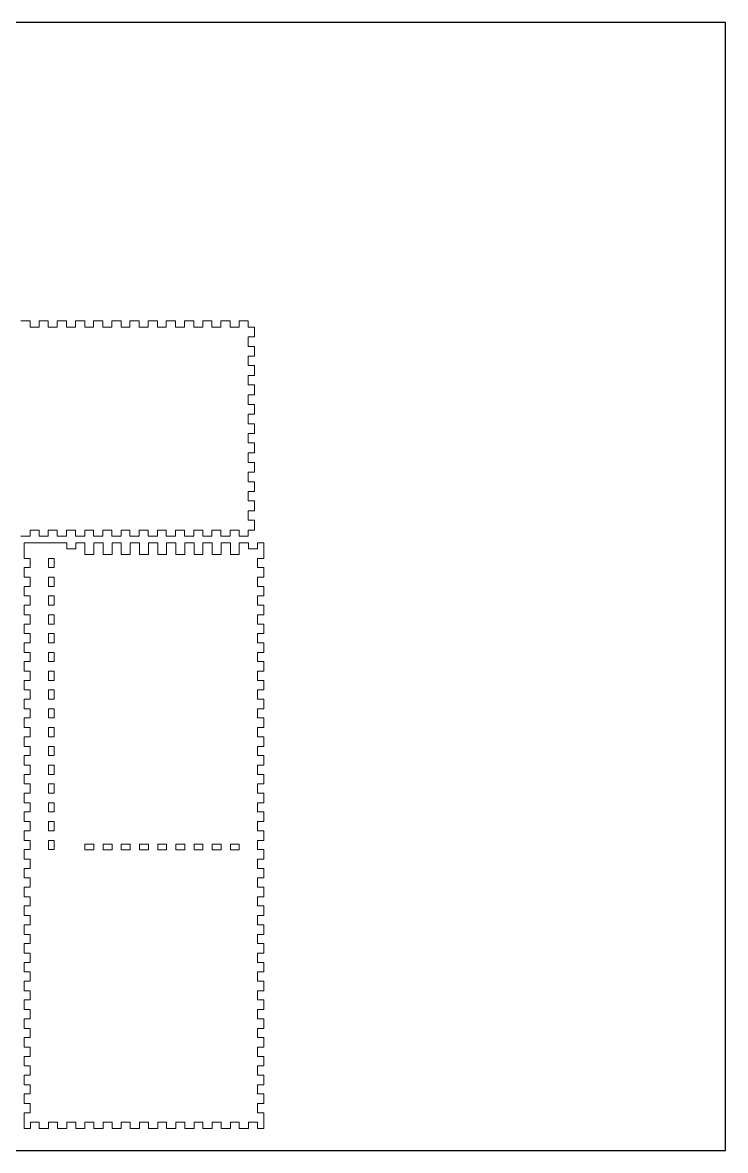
# Model space of a CAD drawing. Header units: millimetres. Extents: x 0 to 1500, y 0 to 1200.
# Drawn here: x 752 to 1500, y 0 to 1200 of the extents above; entities that cross this region are included whole.
import ezdxf

# ---------------------------------------------------------------- set-up
doc = ezdxf.new("R2010")
doc.units = ezdxf.units.MM
doc.layers.get('0').update_dxf_attribs({"true_color": 0xffffff})
doc.layers.add('cut', color=1, linetype='Continuous', lineweight=20, true_color=0xff0000)

msp = doc.modelspace()

# ---------------------------------------------------------------- linework, layer by layer
for p, q in [((1500, 1200), (0, 1200)), ((1500, 0), (1500, 1200)), ((0, 0), (1500, 0))]:
    msp.add_line(p, q)
at = {"layer": 'cut'}
for p, q in [((749.9, 882.5), (759.8, 882.5)), ((759.8, 882.5), (759.8, 876)), ((759.8, 876), (769.3, 876)), ((769.3, 876), (769.3, 882.5)), ((769.3, 882.5), (779.1, 882.5)), ((779.1, 882.5), (779.1, 876)), ((779.1, 876), (788.6, 876)), ((788.6, 876), (788.6, 882.5)), ((788.6, 882.5), (798.5, 882.5)), ((798.5, 882.5), (798.5, 876)), ((798.5, 876), (808, 876)), ((808, 876), (808, 882.5)), ((808, 882.5), (817.9, 882.5)), ((817.9, 882.5), (817.9, 876)), ((817.9, 876), (827.3, 876)), ((827.3, 876), (827.3, 882.5)), ((827.3, 882.5), (837.2, 882.5)), ((837.2, 882.5), (837.2, 876)), ((837.2, 876), (846.7, 876)), ((846.7, 876), (846.7, 882.5)), ((846.7, 882.5), (856.6, 882.5)), ((856.6, 882.5), (856.6, 876)), ((856.6, 876), (866.1, 876)), ((866.1, 876), (866.1, 882.5)), ((866.1, 882.5), (875.9, 882.5)), ((875.9, 882.5), (875.9, 876)), ((875.9, 876), (885.4, 876)), ((885.4, 876), (885.4, 882.5)), ((885.4, 882.5), (895.3, 882.5)), ((895.3, 882.5), (895.3, 876)), ((895.3, 876), (904.8, 876)), ((904.8, 876), (904.8, 882.5)), ((904.8, 882.5), (914.7, 882.5)), ((914.7, 882.5), (914.7, 876)), ((914.7, 876), (924.1, 876)), ((924.1, 876), (924.1, 882.5)), ((924.1, 882.5), (934, 882.5)), ((934, 882.5), (934, 876)), ((934, 876), (943.5, 876)), ((943.5, 876), (943.5, 882.5)), ((943.5, 882.5), (953.4, 882.5)), ((953.4, 882.5), (953.4, 876)), ((953.4, 876), (962.9, 876)), ((962.9, 876), (962.9, 882.5)), ((962.9, 882.5), (972.7, 882.5)), ((972.7, 882.5), (972.7, 876)), ((972.7, 876), (982.2, 876)), ((982.2, 876), (982.2, 882.5)), ((982.2, 882.5), (992.1, 882.5)), ((992.1, 882.5), (992.1, 876)), ((992.1, 876), (998.5, 876)), ((998.5, 876), (998.5, 865.6)), ((992, 855.5), (992, 865.6)), ((992, 865.6), (998.5, 865.6)), ((998.5, 855.5), (992, 855.5)), ((998.5, 845), (998.5, 855.5)), ((992, 835), (992, 845)), ((992, 845), (998.5, 845)), ((998.5, 835), (992, 835)), ((998.5, 824.5), (998.5, 835)), ((992, 814.4), (992, 824.5)), ((992, 824.5), (998.5, 824.5)), ((998.5, 814.4), (992, 814.4)), ((998.5, 803.9), (998.5, 814.4)), ((992, 793.8), (992, 803.9)), ((992, 803.9), (998.5, 803.9)), ((998.5, 793.8), (992, 793.8)), ((998.5, 783.3), (998.5, 793.8)), ((992, 773.2), (992, 783.3)), ((992, 783.3), (998.5, 783.3)), ((998.5, 773.2), (992, 773.2)), ((998.5, 762.8), (998.5, 773.2)), ((992, 752.7), (992, 762.8)), ((992, 762.8), (998.5, 762.8)), ((998.5, 752.7), (992, 752.7)), ((998.5, 742.2), (998.5, 752.7)), ((992, 732.1), (992, 742.2)), ((992, 742.2), (998.5, 742.2)), ((998.5, 732.1), (992, 732.1)), ((998.5, 721.6), (998.5, 732.1)), ((992, 711.5), (992, 721.6)), ((992, 721.6), (998.5, 721.6)), ((998.5, 711.5), (992, 711.5)), ((998.5, 701), (998.5, 711.5)), ((992, 691), (992, 701)), ((992, 701), (998.5, 701)), ((998.5, 691), (992, 691)), ((998.5, 680.5), (998.5, 691)), ((992, 670.4), (992, 680.5)), ((992, 680.5), (998.5, 680.5)), ((759.8, 653.5), (759.8, 660)), ((759.8, 660), (769.3, 660)), ((769.3, 660), (769.3, 653.5)), ((779.1, 653.5), (779.1, 660)), ((779.1, 660), (788.6, 660)), ((788.6, 660), (788.6, 653.5)), ((798.5, 653.5), (798.5, 660)), ((798.5, 660), (808, 660)), ((808, 660), (808, 653.5)), ((817.9, 653.5), (817.9, 660)), ((817.9, 660), (827.3, 660)), ((827.3, 660), (827.3, 653.5)), ((837.2, 653.5), (837.2, 660)), ((837.2, 660), (846.7, 660)), ((846.7, 660), (846.7, 653.5)), ((856.6, 653.5), (856.6, 660)), ((856.6, 660), (866.1, 660)), ((866.1, 660), (866.1, 653.5)), ((875.9, 653.5), (875.9, 660)), ((875.9, 660), (885.4, 660)), ((885.4, 660), (885.4, 653.5)), ((895.3, 653.5), (895.3, 660)), ((895.3, 660), (904.8, 660)), ((904.8, 660), (904.8, 653.5)), ((914.7, 653.5), (914.7, 660)), ((914.7, 660), (924.1, 660)), ((924.1, 660), (924.1, 653.5)), ((934, 653.5), (934, 660)), ((934, 660), (943.5, 660)), ((943.5, 660), (943.5, 653.5)), ((953.4, 653.5), (953.4, 660)), ((953.4, 660), (962.9, 660)), ((962.9, 660), (962.9, 653.5)), ((972.7, 653.5), (972.7, 660)), ((972.7, 660), (982.2, 660)), ((982.2, 660), (982.2, 653.5)), ((998.5, 670.4), (992, 670.4)), ((992.1, 653.5), (992.1, 660)), ((992.1, 660), (998.5, 660)), ((998.5, 660), (998.5, 670.4)), ((749.9, 653.5), (759.8, 653.5)), ((769.3, 653.5), (779.1, 653.5)), ((788.6, 653.5), (798.5, 653.5)), ((808, 653.5), (817.9, 653.5)), ((827.3, 653.5), (837.2, 653.5)), ((846.7, 653.5), (856.6, 653.5)), ((866.1, 653.5), (875.9, 653.5)), ((885.4, 653.5), (895.3, 653.5)), ((904.8, 653.5), (914.7, 653.5)), ((924.1, 653.5), (934, 653.5)), ((943.5, 653.5), (953.4, 653.5)), ((962.9, 653.5), (972.7, 653.5)), ((982.2, 653.5), (992.1, 653.5)), ((753.5, 629.9), (753.5, 646.5)), ((753.5, 646.5), (798.8, 646.5)), ((798.8, 640), (798.8, 646.5)), ((808.3, 640), (798.8, 640)), ((818.2, 646.5), (808.3, 646.5)), ((808.3, 646.5), (808.3, 640)), ((818.2, 634), (818.2, 646.5)), ((837.5, 646.5), (827.7, 646.5)), ((827.7, 646.5), (827.7, 634)), ((837.5, 634), (837.5, 646.5)), ((856.9, 646.5), (847, 646.5)), ((847, 646.5), (847, 634)), ((856.9, 634), (856.9, 646.5)), ((876.3, 646.5), (866.4, 646.5)), ((866.4, 646.5), (866.4, 634)), ((876.3, 634), (876.3, 646.5)), ((895.6, 646.5), (885.7, 646.5)), ((885.7, 646.5), (885.7, 634)), ((895.6, 634), (895.6, 646.5)), ((915, 646.5), (905.1, 646.5)), ((905.1, 646.5), (905.1, 634)), ((915, 634), (915, 646.5)), ((934.3, 646.5), (924.5, 646.5)), ((924.5, 646.5), (924.5, 634)), ((934.3, 634), (934.3, 646.5)), ((953.7, 646.5), (943.8, 646.5)), ((943.8, 646.5), (943.8, 634)), ((953.7, 634), (953.7, 646.5)), ((973.1, 646.5), (963.2, 646.5)), ((963.2, 646.5), (963.2, 634)), ((973.1, 634), (973.1, 646.5)), ((992.4, 646.5), (982.5, 646.5)), ((982.5, 646.5), (982.5, 634)), ((992.4, 640), (992.4, 646.5)), ((1001.9, 640), (992.4, 640)), ((1008.5, 646.5), (1001.9, 646.5)), ((1001.9, 646.5), (1001.9, 640)), ((1008.5, 629.9), (1008.5, 646.5)), ((760, 629.9), (753.5, 629.9)), ((760, 620.1), (760, 629.9)), ((779.3, 620.1), (779.3, 629.9)), ((785.3, 629.9), (779.3, 629.9)), ((785.3, 620.1), (785.3, 629.9)), ((827.7, 634), (818.2, 634)), ((847, 634), (837.5, 634)), ((866.4, 634), (856.9, 634)), ((885.7, 634), (876.3, 634)), ((905.1, 634), (895.6, 634)), ((924.5, 634), (915, 634)), ((943.8, 634), (934.3, 634)), ((963.2, 634), (953.7, 634)), ((982.5, 634), (973.1, 634)), ((1002, 620.1), (1002, 629.9)), ((1002, 629.9), (1008.5, 629.9)), ((753.5, 609.9), (753.5, 620.1)), ((753.5, 620.1), (760, 620.1)), ((779.3, 620.1), (785.3, 620.1)), ((1008.5, 620.1), (1002, 620.1)), ((1008.5, 609.9), (1008.5, 620.1)), ((760, 609.9), (753.5, 609.9)), ((753.5, 589.9), (753.5, 600.1)), ((753.5, 600.1), (760, 600.1)), ((760, 600.1), (760, 609.9)), ((779.3, 600.1), (779.3, 609.9)), ((785.3, 609.9), (779.3, 609.9)), ((779.3, 600.1), (785.3, 600.1)), ((785.3, 600.1), (785.3, 609.9)), ((1002, 600.1), (1002, 609.9)), ((1002, 609.9), (1008.5, 609.9)), ((1008.5, 600.1), (1002, 600.1)), ((1008.5, 589.9), (1008.5, 600.1)), ((760, 589.9), (753.5, 589.9)), ((760, 580.1), (760, 589.9)), ((779.3, 580.1), (779.3, 589.9)), ((785.3, 589.9), (779.3, 589.9)), ((785.3, 580.1), (785.3, 589.9)), ((1002, 580.1), (1002, 589.9)), ((1002, 589.9), (1008.5, 589.9)), ((753.5, 569.9), (753.5, 580.1)), ((753.5, 580.1), (760, 580.1)), ((779.3, 580.1), (785.3, 580.1)), ((1008.5, 580.1), (1002, 580.1)), ((1008.5, 569.9), (1008.5, 580.1)), ((760, 569.9), (753.5, 569.9)), ((760, 560.1), (760, 569.9)), ((779.3, 560.1), (779.3, 569.9)), ((785.3, 569.9), (779.3, 569.9)), ((785.3, 560.1), (785.3, 569.9)), ((1002, 560.1), (1002, 569.9)), ((1002, 569.9), (1008.5, 569.9)), ((753.5, 549.9), (753.5, 560.1)), ((753.5, 560.1), (760, 560.1)), ((779.3, 560.1), (785.3, 560.1)), ((1008.5, 560.1), (1002, 560.1)), ((1008.5, 549.9), (1008.5, 560.1)), ((760, 549.9), (753.5, 549.9)), ((753.5, 529.9), (753.5, 540.1)), ((753.5, 540.1), (760, 540.1)), ((760, 540.1), (760, 549.9)), ((779.3, 540.1), (779.3, 549.9)), ((785.3, 549.9), (779.3, 549.9)), ((779.3, 540.1), (785.3, 540.1)), ((785.3, 540.1), (785.3, 549.9)), ((1002, 540.1), (1002, 549.9)), ((1002, 549.9), (1008.5, 549.9)), ((1008.5, 540.1), (1002, 540.1)), ((1008.5, 529.9), (1008.5, 540.1)), ((760, 529.9), (753.5, 529.9)), ((760, 520.1), (760, 529.9)), ((779.3, 520.1), (779.3, 529.9)), ((785.3, 529.9), (779.3, 529.9)), ((785.3, 520.1), (785.3, 529.9)), ((1002, 520.1), (1002, 529.9)), ((1002, 529.9), (1008.5, 529.9)), ((753.5, 509.9), (753.5, 520.1)), ((753.5, 520.1), (760, 520.1)), ((779.3, 520.1), (785.3, 520.1)), ((1008.5, 520.1), (1002, 520.1)), ((1008.5, 509.9), (1008.5, 520.1)), ((760, 509.9), (753.5, 509.9)), ((760, 500.1), (760, 509.9)), ((779.3, 500.1), (779.3, 509.9)), ((785.3, 509.9), (779.3, 509.9)), ((785.3, 500.1), (785.3, 509.9)), ((1002, 500.1), (1002, 509.9)), ((1002, 509.9), (1008.5, 509.9)), ((753.5, 489.9), (753.5, 500.1)), ((753.5, 500.1), (760, 500.1)), ((779.3, 500.1), (785.3, 500.1)), ((1008.5, 500.1), (1002, 500.1)), ((1008.5, 489.9), (1008.5, 500.1)), ((760, 489.9), (753.5, 489.9)), ((753.5, 469.9), (753.5, 480.1)), ((753.5, 480.1), (760, 480.1)), ((760, 480.1), (760, 489.9)), ((779.3, 480.1), (779.3, 489.9)), ((785.3, 489.9), (779.3, 489.9)), ((779.3, 480.1), (785.3, 480.1)), ((785.3, 480.1), (785.3, 489.9)), ((1002, 480.1), (1002, 489.9)), ((1002, 489.9), (1008.5, 489.9)), ((1008.5, 480.1), (1002, 480.1)), ((1008.5, 469.9), (1008.5, 480.1)), ((760, 469.9), (753.5, 469.9)), ((760, 460.1), (760, 469.9)), ((779.3, 460.1), (779.3, 469.9)), ((785.3, 469.9), (779.3, 469.9)), ((785.3, 460.1), (785.3, 469.9)), ((1002, 460.1), (1002, 469.9)), ((1002, 469.9), (1008.5, 469.9)), ((753.5, 449.9), (753.5, 460.1)), ((753.5, 460.1), (760, 460.1)), ((779.3, 460.1), (785.3, 460.1)), ((1008.5, 460.1), (1002, 460.1)), ((1008.5, 449.9), (1008.5, 460.1)), ((760, 449.9), (753.5, 449.9)), ((760, 440.1), (760, 449.9)), ((779.3, 440.1), (779.3, 449.9)), ((785.3, 449.9), (779.3, 449.9)), ((785.3, 440.1), (785.3, 449.9)), ((1002, 440.1), (1002, 449.9)), ((1002, 449.9), (1008.5, 449.9)), ((753.5, 429.9), (753.5, 440.1)), ((753.5, 440.1), (760, 440.1)), ((779.3, 440.1), (785.3, 440.1)), ((1008.5, 440.1), (1002, 440.1)), ((1008.5, 429.9), (1008.5, 440.1)), ((760, 429.9), (753.5, 429.9)), ((753.5, 409.9), (753.5, 420.1)), ((753.5, 420.1), (760, 420.1)), ((760, 420.1), (760, 429.9)), ((779.3, 420.1), (779.3, 429.9)), ((785.3, 429.9), (779.3, 429.9)), ((779.3, 420.1), (785.3, 420.1)), ((785.3, 420.1), (785.3, 429.9)), ((1002, 420.1), (1002, 429.9)), ((1002, 429.9), (1008.5, 429.9)), ((1008.5, 420.1), (1002, 420.1)), ((1008.5, 409.9), (1008.5, 420.1)), ((760, 409.9), (753.5, 409.9)), ((760, 400.1), (760, 409.9)), ((779.3, 400.1), (779.3, 409.9)), ((785.3, 409.9), (779.3, 409.9)), ((785.3, 400.1), (785.3, 409.9)), ((1002, 400.1), (1002, 409.9)), ((1002, 409.9), (1008.5, 409.9)), ((753.5, 389.9), (753.5, 400.1)), ((753.5, 400.1), (760, 400.1)), ((779.3, 400.1), (785.3, 400.1)), ((1008.5, 400.1), (1002, 400.1)), ((1008.5, 389.9), (1008.5, 400.1)), ((760, 389.9), (753.5, 389.9)), ((760, 380.1), (760, 389.9)), ((779.3, 380.1), (779.3, 389.9)), ((785.3, 389.9), (779.3, 389.9)), ((785.3, 380.1), (785.3, 389.9)), ((1002, 380.1), (1002, 389.9)), ((1002, 389.9), (1008.5, 389.9)), ((753.5, 369.9), (753.5, 380.1)), ((753.5, 380.1), (760, 380.1)), ((779.3, 380.1), (785.3, 380.1)), ((1008.5, 380.1), (1002, 380.1)), ((1008.5, 369.9), (1008.5, 380.1)), ((760, 369.9), (753.5, 369.9)), ((753.5, 349.9), (753.5, 360.1)), ((753.5, 360.1), (760, 360.1)), ((760, 360.1), (760, 369.9)), ((779.3, 360.1), (779.3, 369.9)), ((785.3, 369.9), (779.3, 369.9)), ((779.3, 360.1), (785.3, 360.1)), ((785.3, 360.1), (785.3, 369.9)), ((1002, 360.1), (1002, 369.9)), ((1002, 369.9), (1008.5, 369.9)), ((1008.5, 360.1), (1002, 360.1)), ((1008.5, 349.9), (1008.5, 360.1)), ((760, 349.9), (753.5, 349.9)), ((760, 340.1), (760, 349.9)), ((779.3, 340.1), (779.3, 349.9)), ((785.3, 349.9), (779.3, 349.9)), ((785.3, 340.1), (785.3, 349.9)), ((1002, 340.1), (1002, 349.9)), ((1002, 349.9), (1008.5, 349.9)), ((753.5, 329.9), (753.5, 340.1)), ((753.5, 340.1), (760, 340.1)), ((779.3, 340.1), (785.3, 340.1)), ((1008.5, 340.1), (1002, 340.1)), ((1008.5, 329.9), (1008.5, 340.1)), ((760, 329.9), (753.5, 329.9)), ((760, 320.1), (760, 329.9)), ((779.3, 320.1), (779.3, 329.9)), ((785.3, 329.9), (779.3, 329.9)), ((785.3, 320.1), (785.3, 329.9)), ((827.7, 326), (818.2, 326)), ((818.2, 320), (818.2, 326)), ((827.7, 326), (827.7, 320)), ((847, 326), (837.5, 326)), ((837.5, 320), (837.5, 326)), ((847, 326), (847, 320)), ((866.4, 326), (856.9, 326)), ((856.9, 320), (856.9, 326)), ((866.4, 326), (866.4, 320)), ((885.7, 326), (876.3, 326)), ((876.3, 320), (876.3, 326)), ((885.7, 326), (885.7, 320)), ((905.1, 326), (895.6, 326)), ((895.6, 320), (895.6, 326)), ((905.1, 326), (905.1, 320)), ((924.5, 326), (915, 326)), ((915, 320), (915, 326)), ((924.5, 326), (924.5, 320)), ((943.8, 326), (934.3, 326)), ((934.3, 320), (934.3, 326)), ((943.8, 326), (943.8, 320)), ((963.2, 326), (953.7, 326)), ((953.7, 320), (953.7, 326)), ((963.2, 326), (963.2, 320)), ((982.5, 326), (973.1, 326)), ((973.1, 320), (973.1, 326)), ((982.5, 326), (982.5, 320)), ((1002, 320.1), (1002, 329.9)), ((1002, 329.9), (1008.5, 329.9)), ((753.5, 309.9), (753.5, 320.1)), ((753.5, 320.1), (760, 320.1)), ((779.3, 320.1), (785.3, 320.1)), ((827.7, 320), (818.2, 320)), ((847, 320), (837.5, 320)), ((866.4, 320), (856.9, 320)), ((885.7, 320), (876.3, 320)), ((905.1, 320), (895.6, 320)), ((924.5, 320), (915, 320)), ((943.8, 320), (934.3, 320)), ((963.2, 320), (953.7, 320)), ((982.5, 320), (973.1, 320)), ((1008.5, 320.1), (1002, 320.1)), ((1008.5, 309.9), (1008.5, 320.1)), ((760, 309.9), (753.5, 309.9)), ((753.5, 289.9), (753.5, 300.1)), ((753.5, 300.1), (760, 300.1)), ((760, 300.1), (760, 309.9)), ((1002, 300.1), (1002, 309.9)), ((1002, 309.9), (1008.5, 309.9)), ((1008.5, 300.1), (1002, 300.1)), ((1008.5, 289.9), (1008.5, 300.1)), ((760, 289.9), (753.5, 289.9)), ((760, 280.1), (760, 289.9)), ((1002, 280.1), (1002, 289.9)), ((1002, 289.9), (1008.5, 289.9)), ((753.5, 269.9), (753.5, 280.1)), ((753.5, 280.1), (760, 280.1)), ((1008.5, 280.1), (1002, 280.1)), ((1008.5, 269.9), (1008.5, 280.1)), ((760, 269.9), (753.5, 269.9)), ((760, 260.1), (760, 269.9)), ((1002, 260.1), (1002, 269.9)), ((1002, 269.9), (1008.5, 269.9)), ((753.5, 249.9), (753.5, 260.1)), ((753.5, 260.1), (760, 260.1)), ((1008.5, 260.1), (1002, 260.1)), ((1008.5, 249.9), (1008.5, 260.1)), ((760, 249.9), (753.5, 249.9)), ((753.5, 229.9), (753.5, 240.1)), ((753.5, 240.1), (760, 240.1)), ((760, 240.1), (760, 249.9)), ((1002, 240.1), (1002, 249.9)), ((1002, 249.9), (1008.5, 249.9)), ((1008.5, 240.1), (1002, 240.1)), ((1008.5, 229.9), (1008.5, 240.1)), ((760, 229.9), (753.5, 229.9)), ((760, 220.1), (760, 229.9)), ((1002, 220.1), (1002, 229.9)), ((1002, 229.9), (1008.5, 229.9)), ((753.5, 209.9), (753.5, 220.1)), ((753.5, 220.1), (760, 220.1)), ((1008.5, 220.1), (1002, 220.1)), ((1008.5, 209.9), (1008.5, 220.1)), ((760, 209.9), (753.5, 209.9)), ((760, 200.1), (760, 209.9)), ((1002, 200.1), (1002, 209.9)), ((1002, 209.9), (1008.5, 209.9)), ((753.5, 189.9), (753.5, 200.1)), ((753.5, 200.1), (760, 200.1)), ((1008.5, 200.1), (1002, 200.1)), ((1008.5, 189.9), (1008.5, 200.1)), ((760, 189.9), (753.5, 189.9)), ((753.5, 169.9), (753.5, 180.1)), ((753.5, 180.1), (760, 180.1)), ((760, 180.1), (760, 189.9)), ((1002, 180.1), (1002, 189.9)), ((1002, 189.9), (1008.5, 189.9)), ((1008.5, 180.1), (1002, 180.1)), ((1008.5, 169.9), (1008.5, 180.1)), ((760, 169.9), (753.5, 169.9)), ((760, 160.1), (760, 169.9)), ((1002, 160.1), (1002, 169.9)), ((1002, 169.9), (1008.5, 169.9)), ((753.5, 149.9), (753.5, 160.1)), ((753.5, 160.1), (760, 160.1)), ((1008.5, 160.1), (1002, 160.1)), ((1008.5, 149.9), (1008.5, 160.1)), ((760, 149.9), (753.5, 149.9)), ((760, 140.1), (760, 149.9)), ((1002, 140.1), (1002, 149.9)), ((1002, 149.9), (1008.5, 149.9)), ((753.5, 129.9), (753.5, 140.1)), ((753.5, 140.1), (760, 140.1)), ((1008.5, 140.1), (1002, 140.1)), ((1008.5, 129.9), (1008.5, 140.1)), ((760, 129.9), (753.5, 129.9)), ((753.5, 109.9), (753.5, 120.1)), ((753.5, 120.1), (760, 120.1)), ((760, 120.1), (760, 129.9)), ((1002, 120.1), (1002, 129.9)), ((1002, 129.9), (1008.5, 129.9)), ((1008.5, 120.1), (1002, 120.1)), ((1008.5, 109.9), (1008.5, 120.1)), ((760, 109.9), (753.5, 109.9)), ((760, 100.1), (760, 109.9)), ((1002, 100.1), (1002, 109.9)), ((1002, 109.9), (1008.5, 109.9)), ((753.5, 89.9), (753.5, 100.1)), ((753.5, 100.1), (760, 100.1)), ((1008.5, 100.1), (1002, 100.1)), ((1008.5, 89.9), (1008.5, 100.1)), ((760, 89.9), (753.5, 89.9)), ((760, 80.1), (760, 89.9)), ((1002, 80.1), (1002, 89.9)), ((1002, 89.9), (1008.5, 89.9)), ((753.5, 69.9), (753.5, 80.1)), ((753.5, 80.1), (760, 80.1)), ((1008.5, 80.1), (1002, 80.1)), ((1008.5, 69.9), (1008.5, 80.1)), ((760, 69.9), (753.5, 69.9)), ((753.5, 49.9), (753.5, 60.1)), ((753.5, 60.1), (760, 60.1)), ((760, 60.1), (760, 69.9)), ((1002, 60.1), (1002, 69.9)), ((1002, 69.9), (1008.5, 69.9)), ((1008.5, 60.1), (1002, 60.1)), ((1008.5, 49.9), (1008.5, 60.1)), ((760, 49.9), (753.5, 49.9)), ((760, 40.1), (760, 49.9)), ((1002, 40.1), (1002, 49.9)), ((1002, 49.9), (1008.5, 49.9)), ((753.5, 40.1), (760, 40.1)), ((753.5, 40.1), (753.5, 23.5)), ((1008.5, 40.1), (1002, 40.1)), ((1008.5, 40.1), (1008.5, 23.5)), ((760.1, 23.5), (760.1, 30)), ((760.1, 30), (769.6, 30)), ((769.6, 23.5), (769.6, 30)), ((788.9, 30), (779.5, 30)), ((779.5, 30), (779.5, 23.5)), ((788.9, 23.5), (788.9, 30)), ((808.3, 30), (798.8, 30)), ((798.8, 30), (798.8, 23.5)), ((808.3, 23.5), (808.3, 30)), ((827.7, 30), (818.2, 30)), ((818.2, 30), (818.2, 23.5)), ((827.7, 23.5), (827.7, 30)), ((847, 30), (837.5, 30)), ((837.5, 30), (837.5, 23.5)), ((847, 23.5), (847, 30)), ((866.4, 30), (856.9, 30)), ((856.9, 30), (856.9, 23.5)), ((866.4, 23.5), (866.4, 30)), ((885.7, 30), (876.3, 30)), ((876.3, 30), (876.3, 23.5)), ((885.7, 23.5), (885.7, 30)), ((905.1, 30), (895.6, 30)), ((895.6, 30), (895.6, 23.5)), ((905.1, 23.5), (905.1, 30)), ((924.5, 30), (915, 30)), ((915, 30), (915, 23.5)), ((924.5, 23.5), (924.5, 30)), ((943.8, 30), (934.3, 30)), ((934.3, 30), (934.3, 23.5)), ((943.8, 23.5), (943.8, 30)), ((963.2, 30), (953.7, 30)), ((953.7, 30), (953.7, 23.5)), ((963.2, 23.5), (963.2, 30)), ((982.5, 30), (973.1, 30)), ((973.1, 30), (973.1, 23.5)), ((982.5, 23.5), (982.5, 30)), ((992.4, 30), (992.4, 23.5)), ((1001.9, 30), (992.4, 30)), ((1001.9, 23.5), (1001.9, 30)), ((753.5, 23.5), (760.1, 23.5)), ((779.5, 23.5), (769.6, 23.5)), ((798.8, 23.5), (788.9, 23.5)), ((818.2, 23.5), (808.3, 23.5)), ((837.5, 23.5), (827.7, 23.5)), ((856.9, 23.5), (847, 23.5)), ((876.3, 23.5), (866.4, 23.5)), ((895.6, 23.5), (885.7, 23.5)), ((915, 23.5), (905.1, 23.5)), ((934.3, 23.5), (924.5, 23.5)), ((953.7, 23.5), (943.8, 23.5)), ((973.1, 23.5), (963.2, 23.5)), ((992.4, 23.5), (982.5, 23.5)), ((1008.5, 23.5), (1001.9, 23.5))]:
    msp.add_line(p, q, dxfattribs=at)

doc.saveas('drawing.dxf')
